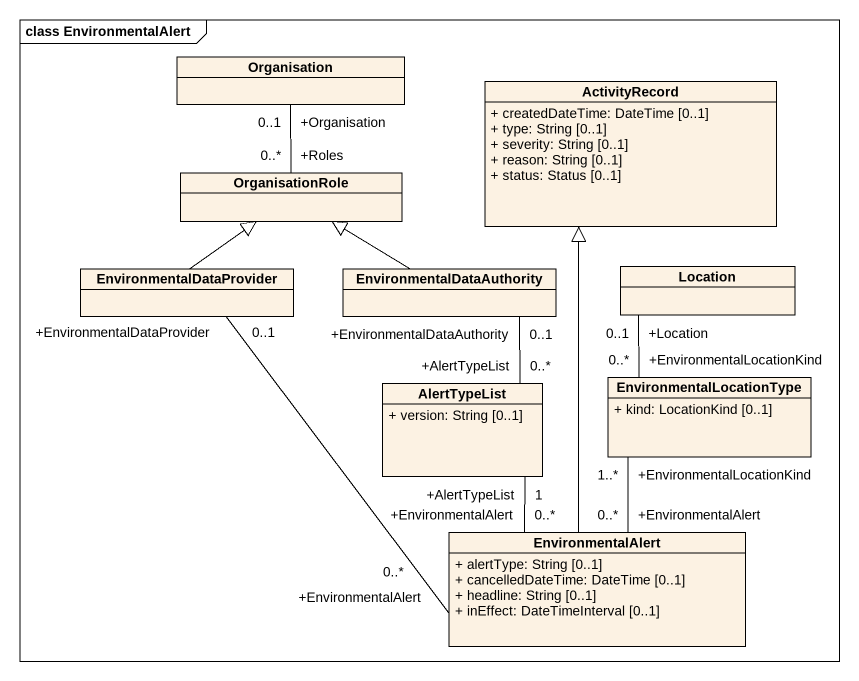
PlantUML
@startuml
mainframe class EnvironmentalAlert
hide circle
hide empty members
skinparam classAttributeIconSize 0
class Organisation
class ActivityRecord {
  + createdDateTime: DateTime [0..1]
  + type: String [0..1]
  + severity: String [0..1]
  + reason: String [0..1]
  + status: Status [0..1]
}
class OrganisationRole
class EnvironmentalDataProvider #FCF2E3
class EnvironmentalDataAuthority #FCF2E3
class Location
class AlertTypeList #FCF2E3 {
  + version: String [0..1]
}
class EnvironmentalLocationType #FCF2E3 {
  + kind: LocationKind [0..1]
}
class EnvironmentalAlert #FCF2E3 {
  + alertType: String [0..1]
  + cancelledDateTime: DateTime [0..1]
  + headline: String [0..1]
  + inEffect: DateTimeInterval [0..1]
}
OrganisationRole "+Roles\n0..*" -up- "+Organisation\n0..1" Organisation
EnvironmentalDataProvider -up-|> OrganisationRole
EnvironmentalDataAuthority -up-|> OrganisationRole
AlertTypeList "+AlertTypeList\n0..*" -up- "+EnvironmentalDataAuthority\n0..1" EnvironmentalDataAuthority
EnvironmentalLocationType "+EnvironmentalLocationKind\n0..*" -up- "+Location\n0..1" Location
EnvironmentalAlert -up-|> ActivityRecord
EnvironmentalAlert "+EnvironmentalAlert\n0..*" -up- "+EnvironmentalDataProvider\n0..1" EnvironmentalDataProvider
EnvironmentalAlert "+EnvironmentalAlert\n0..*" -up- "+AlertTypeList\n1" AlertTypeList
EnvironmentalAlert "+EnvironmentalAlert\n0..*" -up- "+EnvironmentalLocationKind\n1..*" EnvironmentalLocationType
@enduml
